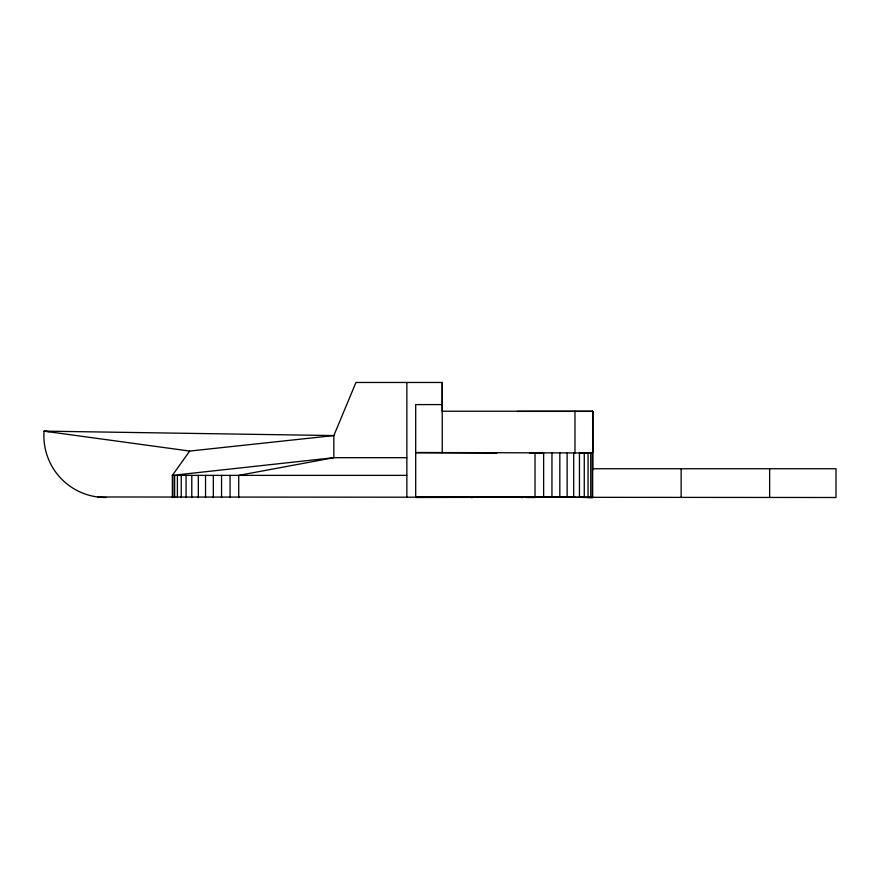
<?xml version="1.0" encoding="UTF-8"?>
<svg xmlns="http://www.w3.org/2000/svg" width="880" height="880" viewBox="0 0 880 880"><rect width="100%" height="100%" fill="white"/><g stroke="black" fill="none" stroke-linecap="round" stroke-linejoin="round"><path stroke-width="1.32" d="M535.029 497.299L535.029 453.002L543.631 453.002L543.631 497.288M551.947 497.288L551.958 452.991M559.823 497.277L559.834 452.991M567.127 497.277L567.127 452.98M415.69 497.299L573.705 497.277L573.716 452.98M584.265 497.277L584.276 452.991L579.469 452.98L579.458 497.277L592.669 497.497L573.705 497.277M588.049 497.288L588.06 452.991L584.276 452.991M590.744 497.288L590.744 453.002L588.06 452.991M592.284 497.299L592.295 453.002L590.744 453.002M592.658 470.118L592.658 411.235L442.233 411.235M592.68 452.639L592.658 411.235L592.669 497.497L587.598 497.508M442.244 410.806L442.233 382.47L355.96 382.47L333.839 435.567L189.706 451.066L172.359 475.376L172.359 497.497M529.727 453.013L535.029 453.002M574.981 497.134L415.69 497.497L415.69 404.591L442.233 404.591M472.384 497.519L471.438 497.519L472.23 497.519M521.367 497.486L522.313 497.486L521.521 497.486M517.308 411.4L592.658 411.367M415.69 452.76L496.881 453.013M406.846 457.688L333.839 457.688L172.359 475.376L406.846 475.376M592.658 468.743L836 468.743L836 497.497L97.515 496.98M526.295 497.497L534.952 497.53M415.69 452.496L592.295 453.002M49.522 431.64L44.055 431.134A61.688 61.688 0 0 0 105.996 497.497M189.706 451.066L44.055 431.134L333.839 435.567L333.839 457.688L238.722 475.376L238.722 497.497M442.233 452.76L442.233 382.47M769.637 468.743L769.637 497.497M681.153 468.743L681.153 497.497M574.97 411.235L574.97 453.013M406.846 382.47L406.846 497.497M230.065 475.376L230.065 497.497M221.551 475.376L221.551 497.497M213.323 475.376L213.323 497.497M205.546 475.376L205.546 497.497M198.319 475.376L198.319 497.497M191.796 475.376L191.796 497.497M186.076 475.376L186.076 497.497M181.247 475.376L181.247 497.497M177.408 475.376L177.408 497.497M174.625 475.376L174.625 497.497M172.931 475.376L172.931 497.497"/></g></svg>
